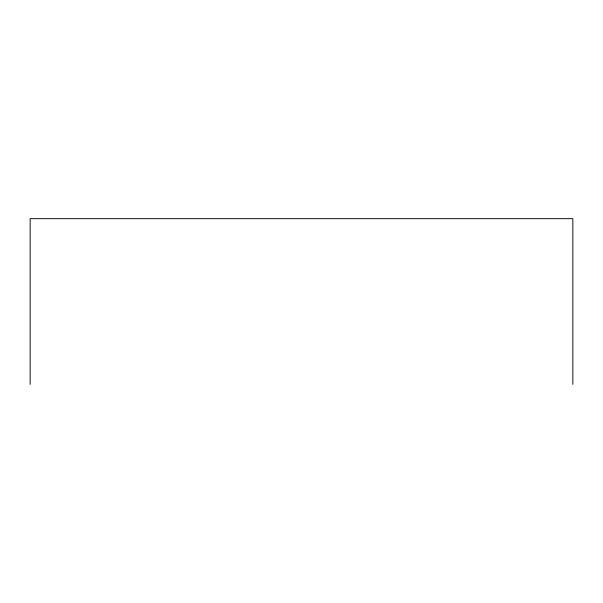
<?xml version="1.0" encoding="UTF-8"?>
<svg xmlns="http://www.w3.org/2000/svg" width="603" height="603" viewBox="0 0 603 603"><rect width="100%" height="100%" fill="white"/><g stroke="black" fill="none" stroke-linecap="round" stroke-linejoin="round"><path stroke-width="0.9" d="M572.85 384.33L572.85 218.67L30.15 218.67L30.15 384.33"/></g></svg>
